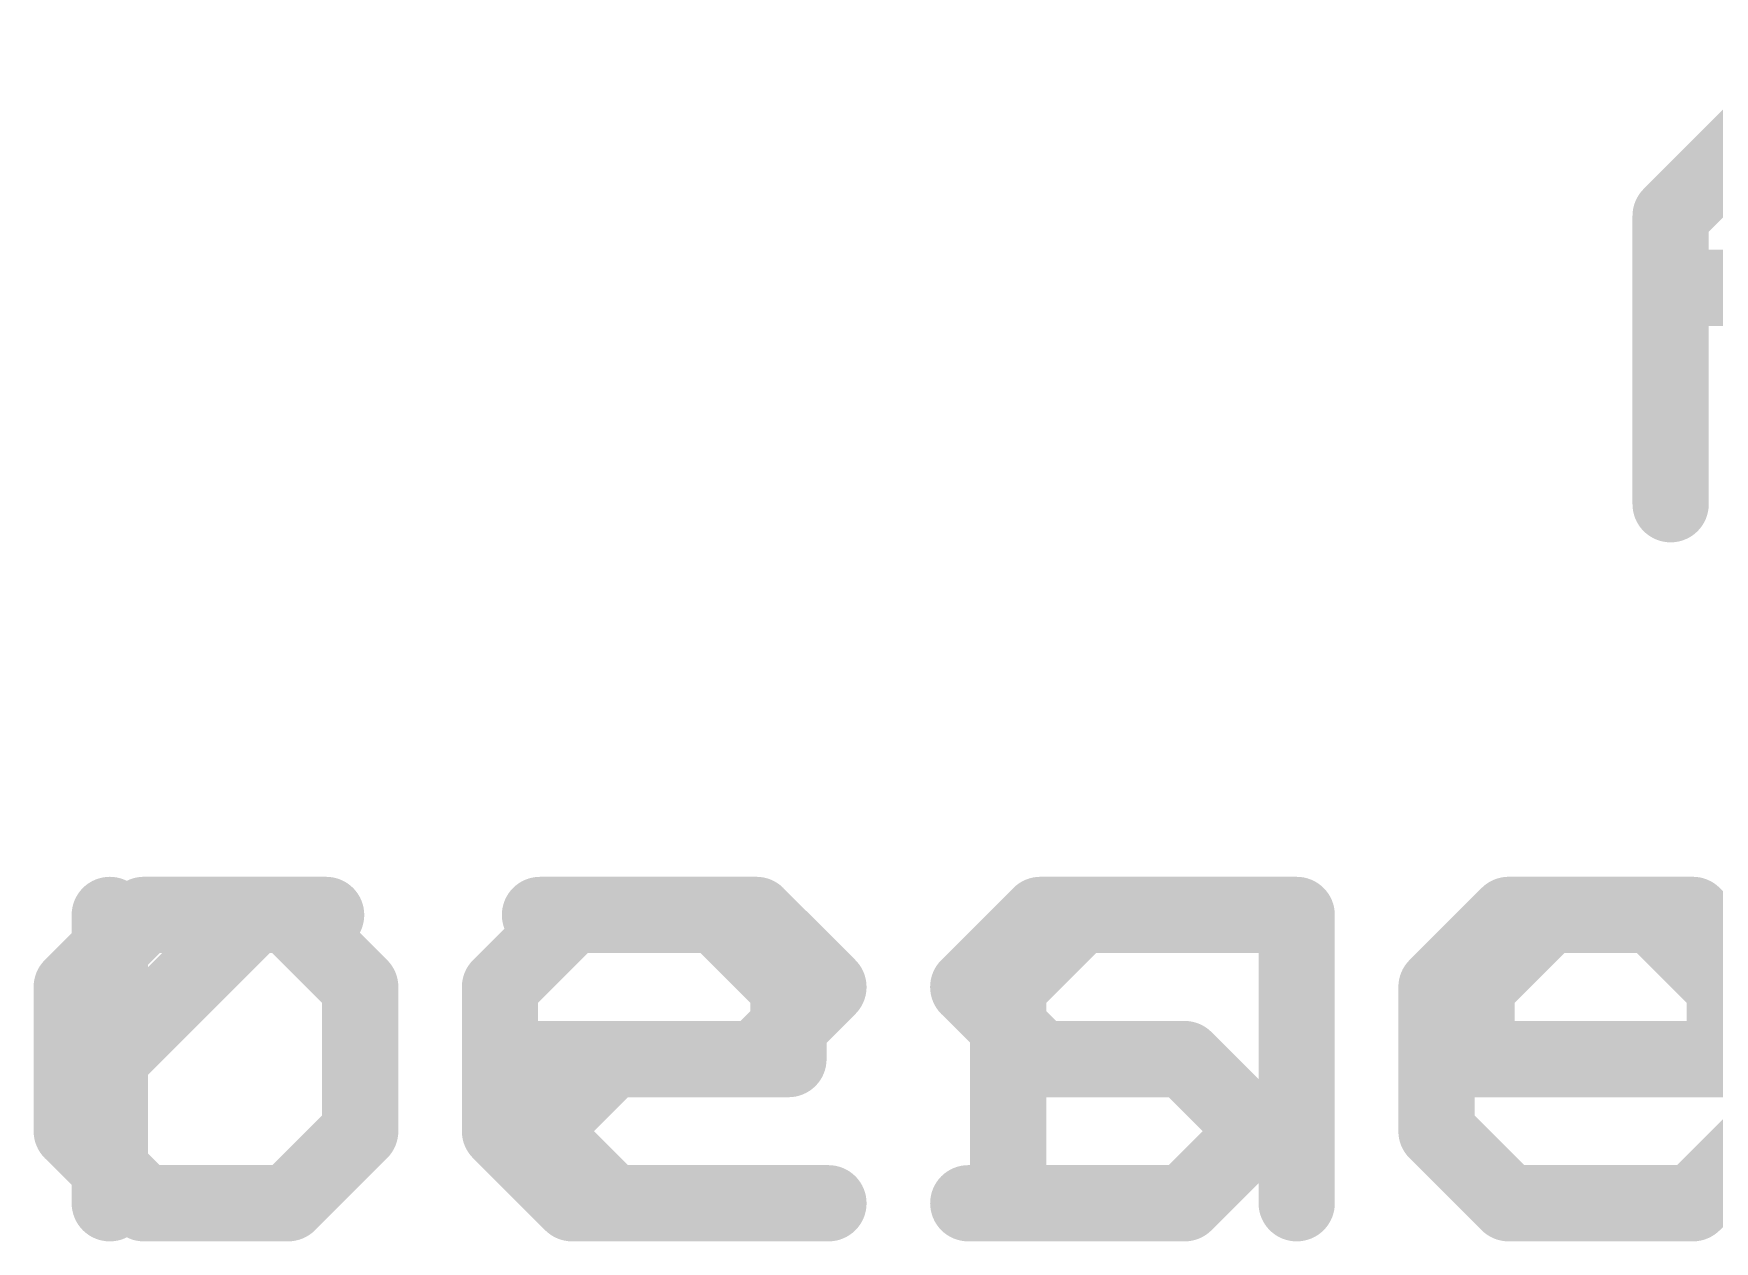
# Model space of a CAD drawing. Extents: x -36 to 72, y -21 to 37.
# Drawn here: x 6.699 to 10.057, y 21.59 to 24.004 of the extents above; entities that cross this region are included whole.
import ezdxf

# ---------------------------------------------------------------- set-up
doc = ezdxf.new("R2010")
doc.units = 0
doc.layers.add('21', color=41, linetype='CONTINUOUS')
doc.layers.add('22', color=40, linetype='CONTINUOUS')

msp = doc.modelspace()

# ---------------------------------------------------------------- linework, layer by layer
at = {"layer": '21', "const_width": 0.1524}
for points in [[(9.9696, 23.6394), (10.2578, 23.9275)], [(9.9696, 23.0632), (9.9696, 23.6394)], [(9.9696, 23.4954), (10.5459, 23.4954)], [(6.8512, 21.6662), (6.8512, 22.2424)], [(6.8512, 21.9543), (7.1394, 22.2424)], [(7.1394, 22.2424), (7.2834, 22.2424)], [(7.6308, 22.0984), (7.7749, 22.2424)], [(7.7749, 22.2424), (8.063, 22.2424)], [(8.063, 22.2424), (8.2071, 22.0984)], [(8.5664, 22.0984), (8.7104, 22.2424)], [(8.7104, 22.2424), (9.1426, 22.2424)], [(9.5019, 22.0984), (9.6459, 22.2424)], [(9.6459, 22.2424), (9.934, 22.2424)], [(9.934, 22.2424), (10.0781, 22.0984)], [(7.6308, 21.8103), (7.6308, 22.0984)], [(8.2071, 22.0984), (8.2071, 21.9543)], [(8.7104, 21.9543), (8.5664, 22.0984)], [(9.5019, 21.8103), (9.5019, 22.0984)], [(10.0781, 22.0984), (10.0781, 21.9543)], [(8.2071, 21.9543), (7.6308, 21.9543)], [(8.9985, 21.9543), (8.7104, 21.9543)], [(9.1426, 21.8103), (8.9985, 21.9543)], [(10.0781, 21.9543), (9.5019, 21.9543)], [(7.7749, 21.6662), (7.6308, 21.8103)], [(8.9985, 21.6662), (9.1426, 21.8103)], [(9.6459, 21.6662), (9.5019, 21.8103)], [(8.063, 21.6662), (7.7749, 21.6662)], [(8.5664, 21.6662), (8.9985, 21.6662)], [(9.934, 21.6662), (9.6459, 21.6662)]]:
    msp.add_lwpolyline(points, dxfattribs=at)
at = {"layer": '21', "const_width": 0.0762}
for points in [[(10.0077, 23.6394, 1), (9.9315, 23.6394)], [(9.9427, 23.6664, 1), (9.9966, 23.6125)], [(9.9696, 23.5335, 1), (9.9696, 23.4573)], [(9.9315, 23.0632, 1), (10.0077, 23.0632)], [(6.8893, 22.2424, 1), (6.8131, 22.2424)], [(7.1394, 22.2805, 1), (7.1394, 22.2043)], [(7.1663, 22.2155, 1), (7.1124, 22.2694)], [(7.2834, 22.2043, 1), (7.2834, 22.2805)], [(7.7749, 22.2805, 1), (7.7749, 22.2043)], [(7.8018, 22.2155, 1), (7.748, 22.2694)], [(8.09, 22.2694, 1), (8.0361, 22.2155)], [(8.063, 22.2043, 1), (8.063, 22.2805)], [(8.7104, 22.2805, 1), (8.7104, 22.2043)], [(8.7374, 22.2155, 1), (8.6835, 22.2694)], [(9.1426, 22.2043, 1), (9.1426, 22.2805)], [(9.6459, 22.2805, 1), (9.6459, 22.2043)], [(9.6729, 22.2155, 1), (9.619, 22.2694)], [(9.961, 22.2694, 1), (9.9071, 22.2155)], [(9.934, 22.2043, 1), (9.934, 22.2805)], [(7.6689, 22.0984, 1), (7.5927, 22.0984)], [(7.6039, 22.1253, 1), (7.6578, 22.0714)], [(8.2452, 22.0984, 1), (8.169, 22.0984)], [(8.1801, 22.0714, 1), (8.234, 22.1253)], [(8.5933, 22.1253, 1), (8.5394, 22.0714)], [(8.5394, 22.1253, 1), (8.5933, 22.0714)], [(9.4749, 22.1253, 1), (9.5288, 22.0714)], [(9.54, 22.0984, 1), (9.4638, 22.0984)], [(10.1162, 22.0984, 1), (10.04, 22.0984)], [(10.0512, 22.0714, 1), (10.105, 22.1253)], [(7.6308, 21.9924, 1), (7.6308, 21.9162)], [(8.2071, 21.9162, 1), (8.2071, 21.9924)], [(8.7104, 21.9924, 1), (8.7104, 21.9162)], [(9.0255, 21.9813, 1), (8.9716, 21.9274)], [(8.9985, 21.9162, 1), (8.9985, 21.9924)], [(9.5019, 21.9924, 1), (9.5019, 21.9162)], [(10.0781, 21.9162, 1), (10.0781, 21.9924)], [(6.8243, 21.9813, 1), (6.8782, 21.9274)], [(8.6835, 21.9274, 1), (8.7374, 21.9813)], [(8.169, 21.9543, 1), (8.2452, 21.9543)], [(10.04, 21.9543, 1), (10.1162, 21.9543)], [(7.6578, 21.8372, 1), (7.6039, 21.7833)], [(9.1695, 21.7833, 1), (9.1156, 21.8372)], [(9.1156, 21.7833, 1), (9.1695, 21.8372)], [(9.5288, 21.8372, 1), (9.4749, 21.7833)], [(7.5927, 21.8103, 1), (7.6689, 21.8103)], [(9.4638, 21.8103, 1), (9.54, 21.8103)], [(7.7749, 21.7043, 1), (7.7749, 21.6281)], [(7.748, 21.6393, 1), (7.8018, 21.6931)], [(8.063, 21.6281, 1), (8.063, 21.7043)], [(8.5664, 21.7043, 1), (8.5664, 21.6281)], [(8.9716, 21.6931, 1), (9.0255, 21.6393)], [(8.9985, 21.6281, 1), (8.9985, 21.7043)], [(9.6459, 21.7043, 1), (9.6459, 21.6281)], [(9.619, 21.6393, 1), (9.6729, 21.6931)], [(9.934, 21.6281, 1), (9.934, 21.7043)], [(6.8131, 21.6662, 1), (6.8893, 21.6662)]]:
    msp.add_lwpolyline(points, format="xyb", dxfattribs=at)
at = {"layer": '22', "const_width": 0.1524}
for points in [[(6.7752, 22.0984), (6.9193, 22.2424)], [(6.9193, 22.2424), (7.2074, 22.2424)], [(7.2074, 22.2424), (7.3515, 22.0984)], [(8.1429, 22.2424), (7.7107, 22.2424)], [(8.287, 22.0984), (8.1429, 22.2424)], [(8.7903, 22.2424), (8.6463, 22.0984)], [(9.2225, 22.2424), (8.7903, 22.2424)], [(9.2225, 21.6662), (9.2225, 22.2424)], [(9.7258, 22.2424), (9.5818, 22.0984)], [(10.014, 22.2424), (9.7258, 22.2424)], [(10.158, 22.0984), (10.014, 22.2424)], [(6.7752, 21.8103), (6.7752, 22.0984)], [(7.3515, 22.0984), (7.3515, 21.8103)], [(8.1429, 21.9543), (8.287, 22.0984)], [(8.6463, 22.0984), (8.6463, 21.6662)], [(9.5818, 22.0984), (9.5818, 21.9543)], [(7.7107, 21.8103), (7.8548, 21.9543)], [(7.8548, 21.9543), (8.1429, 21.9543)], [(9.5818, 21.9543), (10.158, 21.9543)], [(6.9193, 21.6662), (6.7752, 21.8103)], [(7.3515, 21.8103), (7.2074, 21.6662)], [(7.8548, 21.6662), (7.7107, 21.8103)], [(10.014, 21.6662), (10.158, 21.8103)], [(7.2074, 21.6662), (6.9193, 21.6662)], [(8.287, 21.6662), (7.8548, 21.6662)], [(9.7258, 21.6662), (10.014, 21.6662)]]:
    msp.add_lwpolyline(points, dxfattribs=at)
at = {"layer": '22', "const_width": 0.0762}
for points in [[(6.9193, 22.2805, 1), (6.9193, 22.2043)], [(6.9462, 22.2155, 1), (6.8923, 22.2694)], [(7.2343, 22.2694, 1), (7.1805, 22.2155)], [(7.2074, 22.2043, 1), (7.2074, 22.2805)], [(7.7107, 22.2805, 1), (7.7107, 22.2043)], [(8.1699, 22.2694, 1), (8.116, 22.2155)], [(8.1429, 22.2043, 1), (8.1429, 22.2805)], [(8.7903, 22.2805, 1), (8.7903, 22.2043)], [(8.8173, 22.2155, 1), (8.7634, 22.2694)], [(9.2606, 22.2424, 1), (9.1844, 22.2424)], [(9.2225, 22.2043, 1), (9.2225, 22.2805)], [(9.7258, 22.2805, 1), (9.7258, 22.2043)], [(9.7528, 22.2155, 1), (9.6989, 22.2694)], [(10.0409, 22.2694, 1), (9.987, 22.2155)], [(10.014, 22.2043, 1), (10.014, 22.2805)], [(6.8133, 22.0984, 1), (6.7371, 22.0984)], [(6.7483, 22.1253, 1), (6.8022, 22.0714)], [(7.3896, 22.0984, 1), (7.3134, 22.0984)], [(7.3245, 22.0714, 1), (7.3784, 22.1253)], [(8.3139, 22.0714, 1), (8.26, 22.1253)], [(8.26, 22.0714, 1), (8.3139, 22.1253)], [(8.6193, 22.1253, 1), (8.6732, 22.0714)], [(8.6844, 22.0984, 1), (8.6082, 22.0984)], [(9.5548, 22.1253, 1), (9.6087, 22.0714)], [(9.6199, 22.0984, 1), (9.5437, 22.0984)], [(7.8548, 21.9924, 1), (7.8548, 21.9162)], [(7.8817, 21.9274, 1), (7.8279, 21.9813)], [(8.1429, 21.9162, 1), (8.1429, 21.9924)], [(9.5818, 21.9924, 1), (9.5818, 21.9162)], [(8.116, 21.9813, 1), (8.1699, 21.9274)], [(9.5437, 21.9543, 1), (9.6199, 21.9543)], [(6.8022, 21.8372, 1), (6.7483, 21.7833)], [(7.3784, 21.7833, 1), (7.3245, 21.8372)], [(7.7377, 21.8372, 1), (7.6838, 21.7833)], [(7.6838, 21.8372, 1), (7.7377, 21.7833)], [(6.7371, 21.8103, 1), (6.8133, 21.8103)], [(7.3134, 21.8103, 1), (7.3896, 21.8103)], [(6.9193, 21.7043, 1), (6.9193, 21.6281)], [(6.8923, 21.6393, 1), (6.9462, 21.6931)], [(7.1805, 21.6931, 1), (7.2343, 21.6393)], [(7.2074, 21.6281, 1), (7.2074, 21.7043)], [(7.8548, 21.7043, 1), (7.8548, 21.6281)], [(7.8279, 21.6393, 1), (7.8817, 21.6931)], [(8.287, 21.6281, 1), (8.287, 21.7043)], [(9.7258, 21.7043, 1), (9.7258, 21.6281)], [(9.987, 21.6931, 1), (10.0409, 21.6393)], [(10.014, 21.6281, 1), (10.014, 21.7043)], [(8.6082, 21.6662, 1), (8.6844, 21.6662)], [(9.1844, 21.6662, 1), (9.2606, 21.6662)]]:
    msp.add_lwpolyline(points, format="xyb", dxfattribs=at)

doc.saveas('drawing.dxf')
